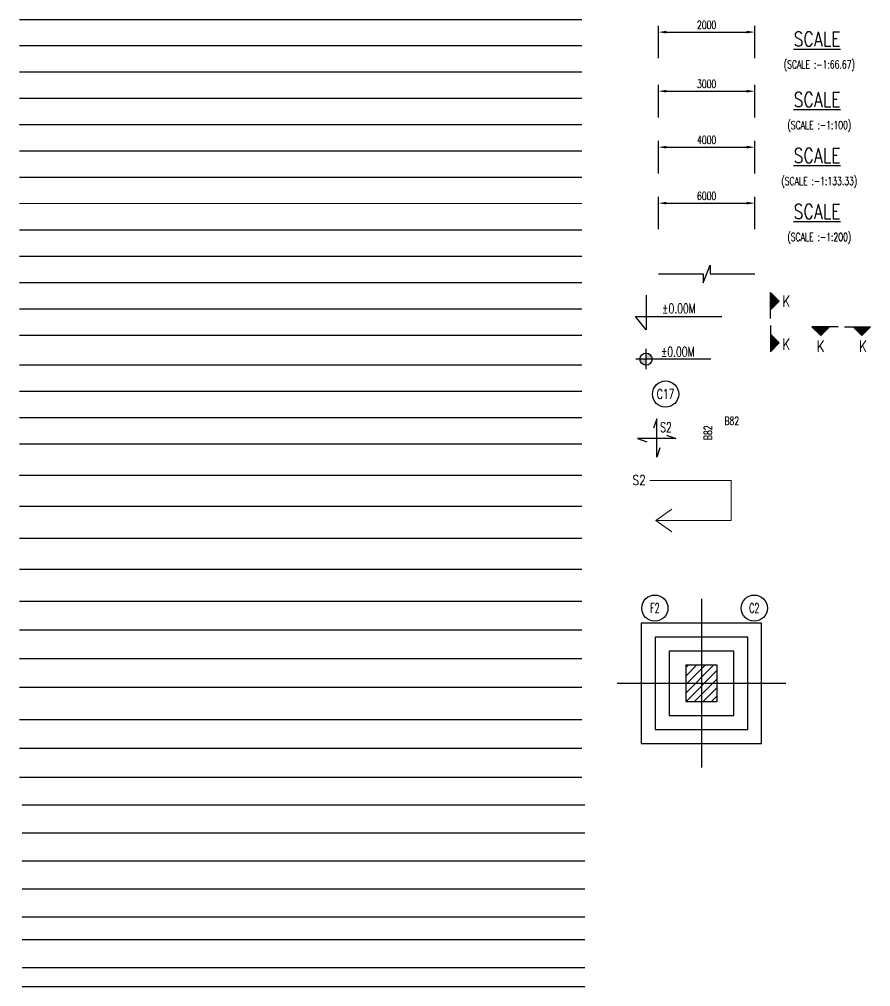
# Model space of a CAD drawing. Extents: x 489124 to 794428, y -356295 to -29813.
# Drawn here: x 489124 to 515612, y -96413 to -66303 of the extents above; entities that cross this region are included whole.
import ezdxf
from ezdxf.enums import TextEntityAlignment as Align
from ezdxf.lldxf.tags import DXFTag

# ---------------------------------------------------------------- set-up
doc = ezdxf.new("R2010")
doc.units = 0
doc.header["$LTSCALE"] = 500
doc.header["$MEASUREMENT"] = 0
doc.layers.get('DEFPOINTS').update_dxf_attribs({"color": 4})
for name, color, linetype in [('CLOUD', 7, 'Continuous'), ('DIM', 5, 'Continuous'), ('DIM-COL', 5, 'Continuous'), ('DIM-FTG', 5, 'Continuous'), ('FRAME TABLE', 5, 'Continuous'), ('GRID', 8, 'CENTER'), ('GROUT', 8, 'Continuous'), ('HATCH COL', 8, 'Continuous'), ('LEVEL SECTION', 3, 'Continuous'), ('LEVLE PLAN', 3, 'Continuous'), ('LINE CENTER', 8, 'CENTER'), ('LINE CUT', 8, 'Continuous'), ('MARK SLAB', 3, 'Continuous'), ('NO. BEAM', 3, 'Continuous'), ('NO. COLUMN', 2, 'Continuous'), ('NO. COLUMN CIRCLE', 8, 'Continuous'), ('NO. FOOTING', 2, 'Continuous'), ('NO. FOOTING CIRCLE', 8, 'Continuous'), ('NO. GRID', 1, 'Continuous'), ('NO. SECTION', 1, 'Continuous'), ('NO. SLAB', 2, 'Continuous'), ('P.C.C.', 8, 'Continuous'), ('R.C.C. FOOTING', 4, 'Continuous'), ('R.C.C. STAIRCASE', 5, 'Continuous'), ('R.C.C. STRUCTURE', 4, 'Continuous'), ('R.C.C.COLUMN', 1, 'Continuous'), ('REINFORCEMENT LINKS', 2, 'Continuous'), ('REINFORCEMENT STIRRUPS', 2, 'Continuous'), ('STEEL ANGLE', 4, 'Continuous'), ('STEEL MB', 6, 'Continuous'), ('STEEL MC', 2, 'Continuous'), ('STEEL PIPE', 2, 'Continuous'), ('STEEL PLATE BASE', 1, 'Continuous'), ('STEEL PLATE CAP', 3, 'Continuous'), ('STEEL PLATE CHEQ', 4, 'Continuous'), ('STEEL PLATE GUSSET', 2, 'Continuous'), ('STEEL PLATE INSERT', 1, 'Continuous'), ('STEEL PLATE STIFFNER', 2, 'Continuous'), ('STEEL TATA', 2, 'Continuous'), ('SUNK', 8, 'Continuous'), ('TEXT MIDIUM', 2, 'Continuous'), ('TEXT NORMAL', 4, 'Continuous'), ('TEXT SCHEDULE COLUMN', 4, 'Continuous'), ('TEXT SCHEDULE SLAB', 4, 'Continuous'), ('TEXT SHEDULE BEAM', 4, 'Continuous'), ('TITLE', 4, 'Continuous'), ('WALL BRICK', 4, 'Continuous'), ('WALL SIPOREX', 4, 'Continuous'), ('WALL UCR MASONERY', 4, 'Continuous'), ('WELD', 8, 'Continuous')]:
    doc.layers.add(name, color=color, linetype=linetype)
doc.layers.add('hatch', color=7, linetype='Continuous', lineweight=5)
doc.styles.add('ROMANS', font='r.shx', dxfattribs={"width": 0.7, "bigfont": 'bigfont.shx'})
tags = doc.linetypes.add('CENTER', pattern=[2, 1.25, -0.25, 0.25, -0.25]).pattern_tags.tags
tags[10:11] = [DXFTag(74, 4), DXFTag(75, 0), DXFTag(340, '0'), DXFTag(46, 1.0), DXFTag(50, 0.0), DXFTag(44, 0.0), DXFTag(45, 0.0)]
tags[8:9] = [DXFTag(74, 4), DXFTag(75, 0), DXFTag(340, '0'), DXFTag(46, 1.0), DXFTag(50, 0.0), DXFTag(44, 0.0), DXFTag(45, 0.0)]
tags[6:7] = [DXFTag(74, 4), DXFTag(75, 0), DXFTag(340, '0'), DXFTag(46, 1.0), DXFTag(50, 0.0), DXFTag(44, 0.0), DXFTag(45, 0.0)]
tags[4:5] = [DXFTag(74, 4), DXFTag(75, 0), DXFTag(340, '0'), DXFTag(46, 1.0), DXFTag(50, 0.0), DXFTag(44, 0.0), DXFTag(45, 0.0)]
doc.dimstyles.new('dim100', dxfattribs={"dimtxt": 250, "dimasz": 250, "dimexe": 200, "dimexo": 200, "dimgap": 100, "dimtad": 1, "dimdec": 0, "dimzin": 0, "dimdsep": 46, "dimtxsty": 'ROMANS', "dimcen": 0, "dimclrd": 5, "dimclre": 5, "dimclrt": 4, "dimadec": 0, "dimazin": 0, "dimtfac": 1, "dimtdec": 0, "dimtix": 1, "dimtofl": 0, "dimtmove": 2, "dimatfit": 3, "dimfxl": 0, "dimtolj": 1, "dimtzin": 0, "dimlwd": -1, "dimlwe": -1, "dimarcsym": 0})
doc.dimstyles.new('dim133.33(0.75)', dxfattribs={"dimtxt": 250, "dimasz": 250, "dimexe": 200, "dimexo": 200, "dimgap": 100, "dimtad": 1, "dimdec": 0, "dimlfac": 1.333331, "dimzin": 0, "dimdsep": 46, "dimtxsty": 'ROMANS', "dimcen": 0, "dimclrd": 5, "dimclre": 5, "dimclrt": 4, "dimadec": 0, "dimazin": 0, "dimtfac": 1, "dimtdec": 0, "dimtix": 1, "dimtofl": 0, "dimtmove": 2, "dimatfit": 3, "dimfxl": 0, "dimtolj": 1, "dimtzin": 0, "dimlwd": -1, "dimlwe": -1, "dimarcsym": 0})
doc.dimstyles.new('dim200', dxfattribs={"dimtxt": 250, "dimasz": 250, "dimexe": 200, "dimexo": 200, "dimgap": 100, "dimtad": 1, "dimdec": 0, "dimlfac": 2, "dimzin": 0, "dimdsep": 46, "dimtxsty": 'ROMANS', "dimcen": 0, "dimclrd": 5, "dimclre": 5, "dimclrt": 4, "dimadec": 0, "dimazin": 0, "dimtfac": 1, "dimtdec": 0, "dimtix": 1, "dimtofl": 0, "dimtmove": 2, "dimatfit": 3, "dimfxl": 0, "dimtolj": 1, "dimtzin": 0, "dimlwd": -1, "dimlwe": -1, "dimarcsym": 0})
doc.dimstyles.new('dim66.67(1.5)', dxfattribs={"dimtxt": 250, "dimasz": 250, "dimexe": 200, "dimexo": 200, "dimgap": 100, "dimtad": 1, "dimdec": 0, "dimlfac": 0.666666, "dimzin": 0, "dimdsep": 46, "dimtxsty": 'ROMANS', "dimcen": 0, "dimclrd": 5, "dimclre": 5, "dimclrt": 4, "dimadec": 0, "dimazin": 0, "dimtfac": 1, "dimtdec": 0, "dimtix": 1, "dimtofl": 0, "dimtmove": 2, "dimatfit": 3, "dimfxl": 0, "dimtolj": 1, "dimtzin": 0, "dimlwd": -1, "dimlwe": -1, "dimarcsym": 0})

# ---------------------------------------------------------------- blocks, each defined once
blk = doc.blocks.new('*D4')
at = {"layer": 'DEFPOINTS', "color": 0}
for p in [(512009, -68539), (509009, -69554), (512009, -69554)]:
    blk.add_point(p, dxfattribs=at)
at = {"layer": 'DIM', "color": 5}
for p, q in [((509009, -69354), (509009, -68339)), ((512009, -69354), (512009, -68339)), ((509259, -68539), (511759, -68539))]:
    blk.add_line(p, q, dxfattribs=at)
for points in [[(509259, -68497), (509259, -68581), (509009, -68539)], [(511759, -68497), (511759, -68581), (512009, -68539)]]:
    blk.add_solid(points, dxfattribs=at)
at = {"layer": 'DIM', "color": 4, "insert": (510509, -68314), "char_height": 250, "attachment_point": 5, "style": 'ROMANS'}
blk.add_mtext('\\A1;3000', dxfattribs=at)
blk = doc.blocks.new('*D11')
at = {"layer": 'DEFPOINTS', "color": 0}
for p in [(512009, -66700), (509009, -67715), (512009, -67715)]:
    blk.add_point(p, dxfattribs=at)
at = {"layer": 'DIM', "color": 5}
for p, q in [((509009, -67515), (509009, -66500)), ((512009, -67515), (512009, -66500)), ((509259, -66700), (511759, -66700))]:
    blk.add_line(p, q, dxfattribs=at)
for points in [[(509259, -66658), (509259, -66742), (509009, -66700)], [(511759, -66658), (511759, -66742), (512009, -66700)]]:
    blk.add_solid(points, dxfattribs=at)
at = {"layer": 'DIM', "color": 4, "insert": (510509, -66475), "char_height": 250, "attachment_point": 5, "style": 'ROMANS'}
blk.add_mtext('\\A1;2000', dxfattribs=at)
blk = doc.blocks.new('*D14')
at = {"layer": 'DEFPOINTS', "color": 0}
for p in [(512009, -70282), (509009, -71297), (512009, -71297)]:
    blk.add_point(p, dxfattribs=at)
at = {"layer": 'DIM', "color": 5}
for p, q in [((509009, -71097), (509009, -70082)), ((512009, -71097), (512009, -70082)), ((509259, -70282), (511759, -70282))]:
    blk.add_line(p, q, dxfattribs=at)
for points in [[(509259, -70240), (509259, -70323), (509009, -70282)], [(511759, -70240), (511759, -70323), (512009, -70282)]]:
    blk.add_solid(points, dxfattribs=at)
at = {"layer": 'DIM', "color": 4, "insert": (510509, -70057), "char_height": 250, "attachment_point": 5, "style": 'ROMANS'}
blk.add_mtext('\\A1;4000', dxfattribs=at)
blk = doc.blocks.new('*D18')
at = {"layer": 'DEFPOINTS', "color": 0}
for p in [(512009, -72024), (509009, -73039), (512009, -73039)]:
    blk.add_point(p, dxfattribs=at)
at = {"layer": 'DIM', "color": 5}
for p, q in [((509009, -72839), (509009, -71824)), ((512009, -72839), (512009, -71824)), ((509259, -72024), (511759, -72024))]:
    blk.add_line(p, q, dxfattribs=at)
for points in [[(509259, -71983), (509259, -72066), (509009, -72024)], [(511759, -71983), (511759, -72066), (512009, -72024)]]:
    blk.add_solid(points, dxfattribs=at)
at = {"layer": 'DIM', "color": 4, "insert": (510509, -71799), "char_height": 250, "attachment_point": 5, "style": 'ROMANS'}
blk.add_mtext('\\A1;6000', dxfattribs=at)

msp = doc.modelspace()

# ---------------------------------------------------------------- hatches: boundary and pattern name
at = {"layer": 'HATCH COL'}
h = msp.add_hatch(dxfattribs=at)
h.set_pattern_fill('ANSI31', color=256, scale=1500, style=0)
h.set_pattern_definition([(45, (447891.07, -304895.55), (-132.58252, 132.58252), [])])
h.paths.add_polyline_path([(510833.477, -86408.064), (509858.477, -86408.064), (509858.477, -87533.064), (510833.477, -87533.064)])
at = {"layer": 'LEVLE PLAN'}
h = msp.add_hatch(color=256, dxfattribs=at)
h.paths.add_polyline_path([(508623.536, -76690.317), (508623.536, -76878.664), (508811.883, -76878.664, 0.414213562)])
h.paths.add_polyline_path([(508623.536, -76878.664), (508435.189, -76878.664, 0.414213562), (508623.536, -77067.01)])
at = {"layer": 'NO. SECTION', "ltscale": 5}
h = msp.add_hatch(dxfattribs=at)
h.set_pattern_fill('ANSI31', color=256, scale=172.406964, angle=-90, style=0)
h.set_pattern_definition([(315, (510658.778, -478.963), (15.2387667, 15.2387667), [])])
h.paths.add_polyline_path([(512764.886, -75076.103), (512497.757, -74804.238), (512497.757, -75347.969)])
h = msp.add_hatch(dxfattribs=at)
h.set_pattern_fill('ANSI31', color=256, scale=172.406964, angle=-180, style=0)
h.set_pattern_definition([(315, (439461.815, -74034.555), (-15.2387667, -15.2387667), [])])
h.paths.add_polyline_path([(514058.956, -76140.663), (513787.09, -75873.533), (514330.821, -75873.533)])
h = msp.add_hatch(dxfattribs=at)
h.set_pattern_fill('ANSI31', color=256, scale=172.406964, angle=-180, style=0)
h.set_pattern_definition([(225, (589937.364, -74034.555), (15.2387667, -15.2387667), [])])
h.paths.add_polyline_path([(515340.224, -76140.663), (515612.089, -75873.533), (515068.358, -75873.533)])
h = msp.add_hatch(dxfattribs=at)
h.set_pattern_fill('ANSI31', color=256, scale=172.406964, angle=-90, style=0)
h.set_pattern_definition([(45, (510658.778, -150973.93), (15.2387667, -15.2387667), [])])
h.paths.add_polyline_path([(512764.886, -76376.789), (512497.757, -76648.654), (512497.757, -76104.924)])

# ---------------------------------------------------------------- linework, layer by layer
at = {"layer": 'CLOUD'}
msp.add_line((489123.991, -72854.368), (506623.991, -72854.368), dxfattribs=at)
at = {"layer": 'DIM'}
msp.add_line((489123.991, -67121.941), (506623.991, -67121.941), dxfattribs=at)
at = {"layer": 'DIM-COL'}
msp.add_line((489123.991, -67940.859), (506623.991, -67940.859), dxfattribs=at)
at = {"layer": 'DIM-FTG'}
msp.add_line((489123.991, -68759.777), (506623.991, -68759.777), dxfattribs=at)
at = {"layer": 'FRAME TABLE'}
msp.add_line((489123.991, -70397.614), (506623.991, -70397.614), dxfattribs=at)
at = {"layer": 'GRID'}
for p, q in [((489123.991, -76130.04), (506623.991, -76130.04)), ((510345.977, -84345.564), (510345.977, -89595.564)), ((507720.977, -86970.564), (512970.977, -86970.564))]:
    msp.add_line(p, q, dxfattribs=at)
at = {"layer": 'GROUT'}
msp.add_line((489123.991, -74492.204), (506623.991, -74492.204), dxfattribs=at)
at = {"layer": 'hatch'}
msp.add_line((489123.991, -72035.45), (506623.991, -72035.45), dxfattribs=at)
at = {"layer": 'HATCH COL'}
msp.add_line((489123.991, -71216.532), (506623.991, -71216.532), dxfattribs=at)
at = {"layer": 'LEVEL SECTION'}
msp.add_lwpolyline([(508628.369, -74891.962), (508628.369, -75964.708), (508294.284, -75554.606), (510977.814, -75554.606)], dxfattribs=at)
at = {"layer": 'LEVLE PLAN'}
msp.add_line((508623.536, -77195.725), (508623.536, -76561.602), dxfattribs=at)
msp.add_lwpolyline([(510641.043, -76878.664), (508306.475, -76878.664)], dxfattribs=at)
msp.add_circle((508623.536, -76878.664), 188.347, dxfattribs=at)
at = {"layer": 'LINE CENTER'}
msp.add_line((489215.436, -96412.632), (506715.436, -96412.632), dxfattribs=at)
at = {"layer": 'LINE CUT'}
msp.add_lwpolyline([(509008.71, -74227.352), (510395.894, -74227.352), (510395.894, -74502.1), (510621.525, -73952.604), (510621.525, -74227.352), (512008.71, -74227.352)], dxfattribs=at)
at = {"layer": 'MARK SLAB', "color": 3}
for points in [[(509057.686, -79641.223), (508954.862, -79936.139), (508954.862, -78736.139), (508852.037, -79031.054)], [(509259.946, -79251.217), (509554.862, -79354.042), (508354.862, -79354.042), (508649.777, -79456.867)]]:
    msp.add_lwpolyline(points, dxfattribs=at)
at = {"layer": 'NO. COLUMN'}
msp.add_line((489123.991, -66303.023), (506623.991, -66303.023), dxfattribs=at)
at = {"layer": 'NO. COLUMN CIRCLE'}
for centre in [(509231.227, -77967.726), (511991.671, -84630.387)]:
    msp.add_circle(centre, 407.525, dxfattribs=at)
at = {"layer": 'NO. FOOTING CIRCLE'}
msp.add_circle((508897.214, -84630.387), 407.525, dxfattribs=at)
at = {"layer": 'NO. GRID'}
msp.add_line((489123.991, -69578.696), (506623.991, -69578.696), dxfattribs=at)
at = {"layer": 'NO. SECTION'}
for p, q in [((512497.757, -75617.096), (512497.757, -74804.238)), ((512497.757, -74804.238), (512764.886, -75076.103)), ((512497.757, -75347.969), (512764.886, -75076.103)), ((512497.757, -75835.796), (512497.757, -76648.654)), ((514599.948, -75873.533), (513787.09, -75873.533)), ((513787.09, -75873.533), (514058.956, -76140.663)), ((514330.821, -75873.533), (514058.956, -76140.663)), ((514799.231, -75873.533), (515612.089, -75873.533)), ((515068.358, -75873.533), (515340.224, -76140.663)), ((515612.089, -75873.533), (515340.224, -76140.663)), ((512497.757, -76104.924), (512764.886, -76376.789)), ((512497.757, -76648.654), (512764.886, -76376.789))]:
    msp.add_line(p, q, dxfattribs=at)
at = {"layer": 'P.C.C.'}
msp.add_line((489123.991, -73673.286), (506623.991, -73673.286), dxfattribs=at)
at = {"layer": 'R.C.C. FOOTING'}
msp.add_lwpolyline([(508470.977, -88845.564), (512220.977, -88845.564), (512220.977, -85095.564), (508470.977, -85095.564)], close=True, dxfattribs=at)
at = {"layer": 'R.C.C. FOOTING', "color": 8}
for points in [[(508905.977, -88410.564), (511785.977, -88410.564), (511785.977, -85530.564), (508905.977, -85530.564)], [(509340.977, -87975.564), (511350.977, -87975.564), (511350.977, -85965.564), (509340.977, -85965.564)]]:
    msp.add_lwpolyline(points, close=True, dxfattribs=at)
at = {"layer": 'R.C.C. STAIRCASE'}
msp.add_line((489215.437, -92496.639), (506715.437, -92496.639), dxfattribs=at)
at = {"layer": 'R.C.C. STRUCTURE'}
msp.add_line((489215.437, -90757.915), (506715.437, -90757.915), dxfattribs=at)
at = {"layer": 'R.C.C.COLUMN', "ltscale": 3.75}
msp.add_lwpolyline([(509858.477, -87533.064), (510833.477, -87533.064), (510833.477, -86408.064), (509858.477, -86408.064)], close=True, dxfattribs=at)
at = {"layer": 'REINFORCEMENT LINKS'}
msp.add_line((489215.437, -94235.363), (506715.437, -94235.363), dxfattribs=at)
at = {"layer": 'REINFORCEMENT STIRRUPS'}
msp.add_line((489215.437, -93366.001), (506715.437, -93366.001), dxfattribs=at)
at = {"layer": 'STEEL ANGLE'}
msp.add_line((489123.991, -77058.161), (506623.991, -77058.161), dxfattribs=at)
at = {"layer": 'STEEL MB'}
msp.add_line((489123.991, -77877.079), (506623.991, -77877.079), dxfattribs=at)
at = {"layer": 'STEEL MC'}
msp.add_line((489123.991, -78695.997), (506623.991, -78695.997), dxfattribs=at)
at = {"layer": 'STEEL PIPE'}
msp.add_line((489123.991, -83415.369), (506623.991, -83415.369), dxfattribs=at)
at = {"layer": 'STEEL PLATE BASE'}
msp.add_line((489123.991, -80486.684), (506623.991, -80486.684), dxfattribs=at)
at = {"layer": 'STEEL PLATE CAP'}
msp.add_line((489215.437, -95816.42), (506715.437, -95816.42), dxfattribs=at)
at = {"layer": 'STEEL PLATE CHEQ'}
msp.add_line((489215.437, -94947.058), (506715.437, -94947.058), dxfattribs=at)
at = {"layer": 'STEEL PLATE GUSSET'}
msp.add_line((489123.991, -82449.154), (506623.991, -82449.154), dxfattribs=at)
at = {"layer": 'STEEL PLATE INSERT'}
msp.add_line((489123.991, -85306.109), (506623.991, -85306.109), dxfattribs=at)
at = {"layer": 'STEEL PLATE STIFFNER'}
msp.add_line((489123.991, -81452.899), (506623.991, -81452.899), dxfattribs=at)
at = {"layer": 'STEEL TATA'}
msp.add_line((489123.991, -84411.623), (506623.991, -84411.623), dxfattribs=at)
at = {"layer": 'SUNK'}
msp.add_line((489123.991, -75311.122), (506623.991, -75311.122), dxfattribs=at)
at = {"layer": 'TEXT SCHEDULE COLUMN'}
msp.add_line((489123.991, -88099.581), (506623.991, -88099.581), dxfattribs=at)
at = {"layer": 'TEXT SCHEDULE SLAB'}
msp.add_line((489123.991, -89888.553), (506623.991, -89888.553), dxfattribs=at)
at = {"layer": 'TEXT SHEDULE BEAM'}
msp.add_line((489123.991, -88994.067), (506623.991, -88994.067), dxfattribs=at)
at = {"layer": 'WALL BRICK'}
msp.add_line((489123.991, -86200.595), (506623.991, -86200.595), dxfattribs=at)
at = {"layer": 'WALL SIPOREX'}
msp.add_line((489215.437, -91627.277), (506715.437, -91627.277), dxfattribs=at)
at = {"layer": 'WALL UCR MASONERY'}
msp.add_line((489123.991, -87095.08), (506623.991, -87095.08), dxfattribs=at)
at = {"layer": 'WELD'}
msp.add_line((489123.991, -79514.608), (506623.991, -79514.608), dxfattribs=at)

# ---------------------------------------------------------------- texts
at = {"layer": 'LEVEL SECTION', "insert": (509645.731, -75301.423), "char_height": 300, "attachment_point": 5, "style": 'ROMANS'}
msp.add_mtext('%%P0.00M', dxfattribs=at)
at = {"layer": 'LEVLE PLAN', "insert": (509609.27, -76648.613), "char_height": 300, "attachment_point": 5, "style": 'ROMANS'}
msp.add_mtext('%%P0.00M', dxfattribs=at)
at = {"layer": 'NO. BEAM', "style": 'ROMANS', "width": 0.7}
msp.add_text('B82', height=250, dxfattribs=at).set_placement((511290.39, -78802.684), align=Align.MIDDLE_CENTER)
msp.add_text('B82', height=250, rotation=90, dxfattribs=at).set_placement((510550.616, -79171.214), align=Align.MIDDLE_CENTER)
at = {"layer": 'NO. COLUMN', "style": 'ROMANS'}
for s, width, p in [('C17', 0.7, (509231.227, -77967.726)), ('C2', 0.6, (511991.671, -84630.387))]:
    msp.add_text(s, height=300, dxfattribs=dict(at, width=width)).set_placement(p, align=Align.MIDDLE)
at = {"layer": 'NO. FOOTING', "style": 'ROMANS', "width": 0.6}
msp.add_text('F2', height=300, dxfattribs=at).set_placement((508897.214, -84630.387), align=Align.MIDDLE)
at = {"layer": 'NO. SECTION', "style": 'ROMANS', "width": 0.8}
for p in [(512987.668, -75074.742), (512987.668, -76413.521), (514053.372, -76476.793), (515373.167, -76476.793)]:
    msp.add_text('K', height=349.999, dxfattribs=at).set_placement(p, align=Align.MIDDLE)
at = {"layer": 'NO. SLAB', "style": 'ROMANS', "width": 0.7}
msp.add_text('S2', height=300, dxfattribs=at).set_placement((509062.574, -79148.117))
at = {"layer": 'TEXT MIDIUM', "style": 'ROMANS', "width": 0.8}
msp.add_text('S2', height=300, dxfattribs=at).set_placement((508205.729, -80795.023))
at = {"layer": 'TEXT NORMAL', "char_height": 250, "width": 16150, "attachment_point": 2, "style": 'ROMANS'}
for s, insert in [('(SCALE :-1:66.67)', (514015.083, -67581.865)), ('(SCALE :-1:100)', (514015.083, -69467.902)), ('(SCALE :-1:133.33)', (514015.083, -71210.551)), ('(SCALE :-1:200)', (514015.083, -72953.199))]:
    msp.add_mtext(s, dxfattribs=dict(at, insert=insert))
at = {"layer": 'TITLE', "style": 'ROMANS', "width": 0.8}
for p in [(513945.613, -66912.772), (513945.613, -68798.809), (513945.613, -70541.458), (513945.613, -72284.106)]:
    msp.add_text('%%USCALE', height=450, dxfattribs=at).set_placement(p, align=Align.MIDDLE_CENTER)

# ---------------------------------------------------------------- dimensions: what is measured, and where the dimension line sits
at = {"layer": 'DIM'}
for base, p1, p2, dimstyle, picture, middle in [((512008.71, -66700.099), (509008.71, -67715.227), (512008.71, -67715.227), 'dim66.67(1.5)', '*D11', (510508.71, -66475.099)), ((512008.71, -68539.055), (509008.71, -69554.183), (512008.71, -69554.183), 'dim100', '*D4', (510508.71, -68314.055)), ((512008.71, -70281.704), (509008.71, -71296.832), (512008.71, -71296.832), 'dim133.33(0.75)', '*D14', (510508.71, -70056.704)), ((512008.71, -72024.352), (509008.71, -73039.48), (512008.71, -73039.48), 'dim200', '*D18', (510508.71, -71799.352))]:
    dim = msp.add_linear_dim(base=base, p1=p1, p2=p2, dimstyle=dimstyle, dxfattribs=at)
    dim.commit()
    dim.dimension.update_dxf_attribs({"geometry": picture, "text_midpoint": middle})

# ---------------------------------------------------------------- leaders
at = {"layer": 'hatch'}
msp.add_leader([(508925.19, -81906.477), (511275.19, -81906.477), (511275.19, -80656.477), (508739.284, -80656.477)], dimstyle='dim200', override={"dimasz": 500, "dimgap": 100, "dimtad": 0, "dimldrblk": 'Open90'}, dxfattribs=at)

doc.saveas('drawing.dxf')
